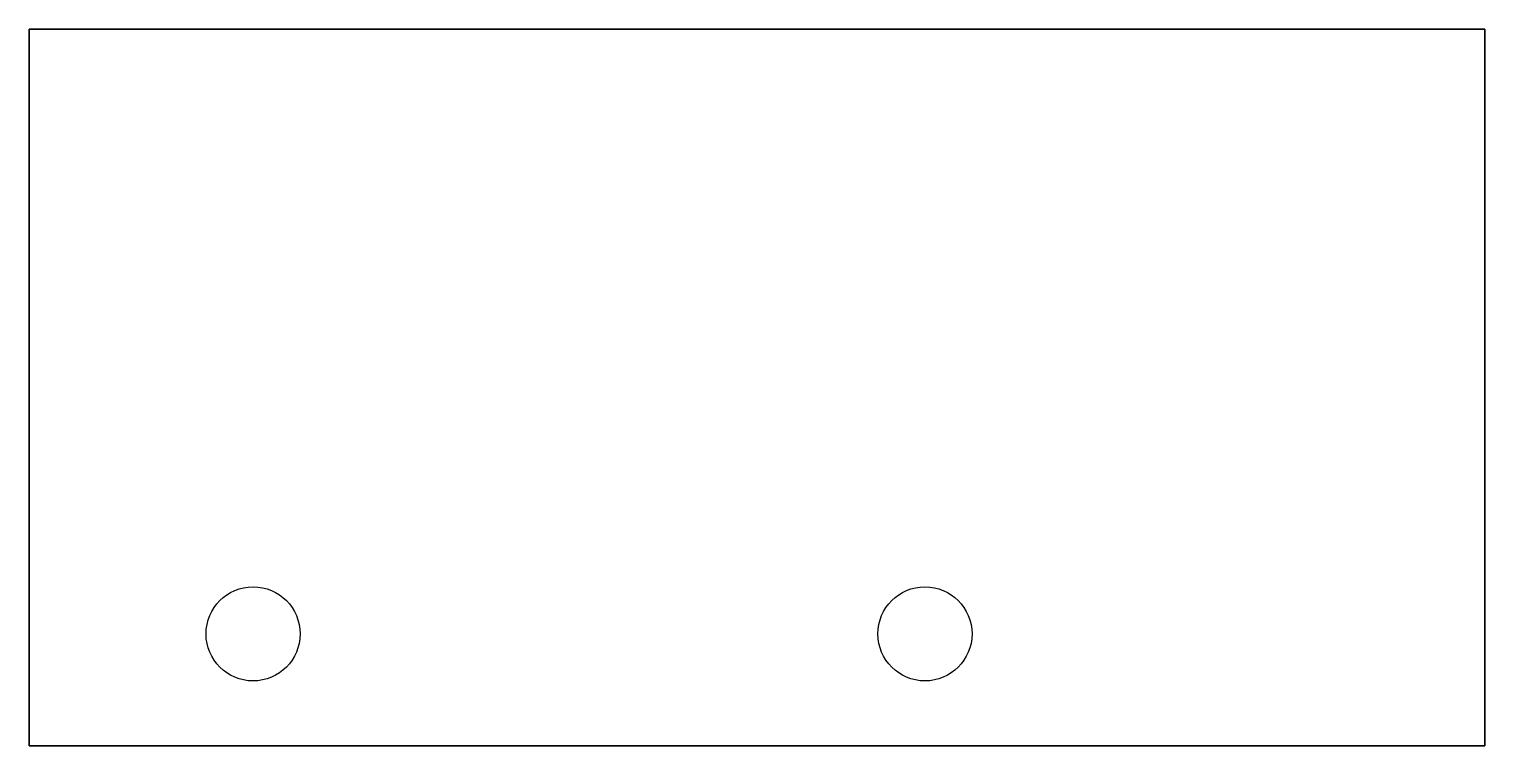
# Model space of a CAD drawing. Header units: millimetres. Extents: x -50 to 15, y -32 to 0.
import ezdxf

# ---------------------------------------------------------------- set-up
doc = ezdxf.new("R2010")
doc.units = ezdxf.units.MM
doc.layers.get('0').update_dxf_attribs({"linetype": 'CONTINUOUS'})

msp = doc.modelspace()

# ---------------------------------------------------------------- linework, layer by layer
for points in [[(15, -32), (15, 0), (-50, 0), (-50, -32)], [(15, -32), (-50, -32), (-50, 0), (15, 0)]]:
    msp.add_lwpolyline(points, close=True)
for centre in [(-40, -27), (-40, -27), (-10, -27), (-10, -27)]:
    msp.add_circle(centre, 2.1)

doc.saveas('drawing.dxf')
